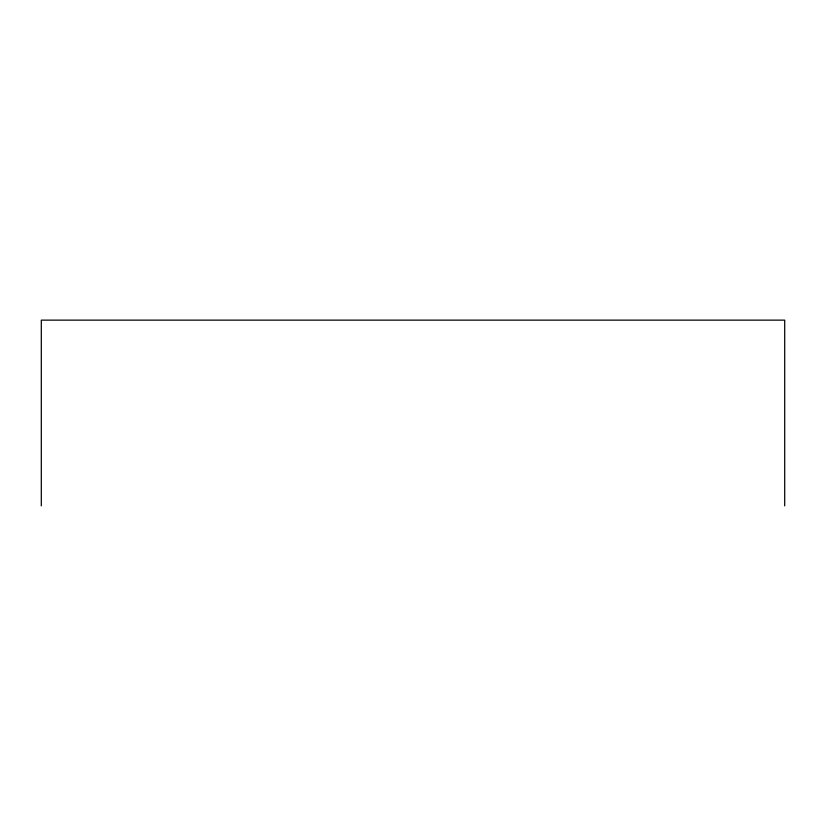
<?xml version="1.0" encoding="UTF-8"?>
<svg xmlns="http://www.w3.org/2000/svg" width="826" height="826" viewBox="0 0 826 826"><rect width="100%" height="100%" fill="white"/><g stroke="black" fill="none" stroke-linecap="round" stroke-linejoin="round"><path stroke-width="1.24" d="M784.7 505.863L784.7 320.137L41.3 320.137L41.3 505.863"/></g></svg>
